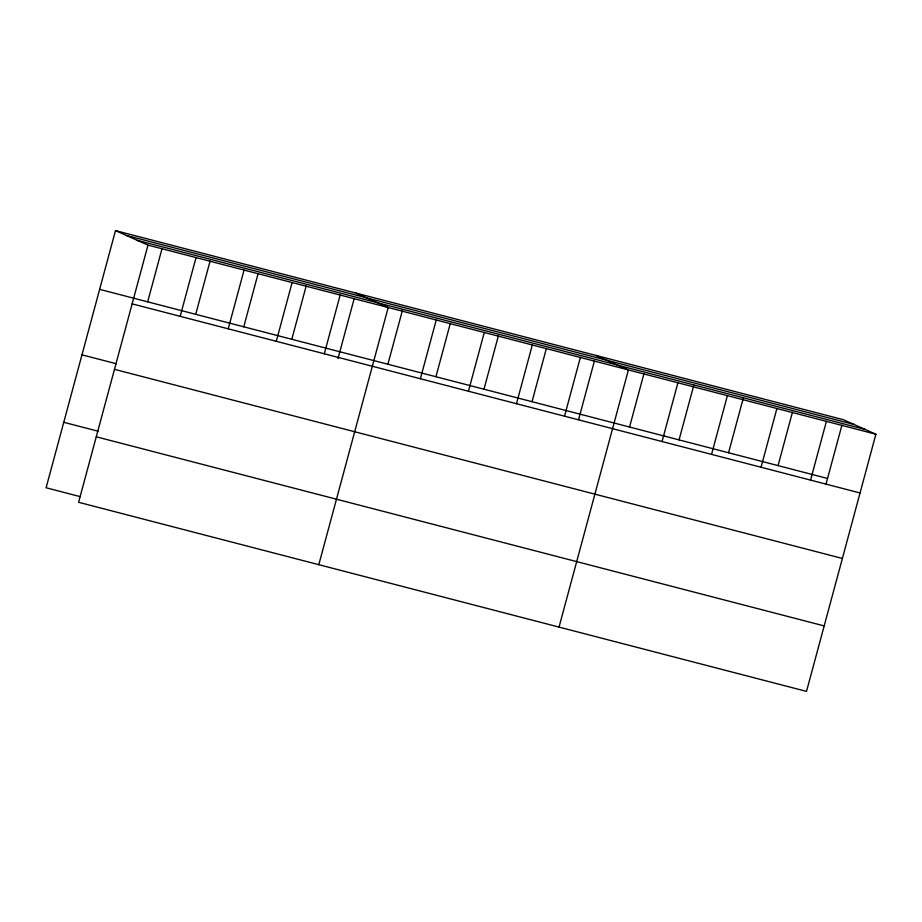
<?xml version="1.0" encoding="UTF-8"?>
<svg xmlns="http://www.w3.org/2000/svg" width="922" height="922" viewBox="0 0 922 922"><rect width="100%" height="100%" fill="white"/><g stroke="black" fill="none" stroke-linecap="round" stroke-linejoin="round"><path stroke-width="1.38" d="M115.492 230.604L147.993 245.114L78.601 502.283L806.508 691.396L875.9 434.227L843.399 419.717L115.492 230.604L46.1 487.773L80.421 496.693M147.681 301.84L162.053 248.548M180.182 316.338L196.029 257.595M195.718 314.321L210.101 261.03M228.218 328.82L244.076 270.077M243.765 326.803L258.137 273.511M276.266 341.301L292.113 282.558M291.801 339.284L306.185 285.993M324.302 353.783L340.16 295.04M338.005 358.577L354.221 298.474M318.805 564.69L388.197 307.522L355.696 293.012M387.897 364.248L402.637 309.596M420.386 378.746L436.244 320.003M435.933 376.729L450.305 323.438M468.434 391.228L484.281 332.485M483.981 389.211L498.353 335.919M516.47 403.709L532.328 344.966M532.017 401.692L546.389 348.401M564.518 416.191L580.364 357.448M578.59 419.625L594.436 360.882M559.02 627.098L628.412 369.929L595.912 355.419M629.553 427.036L643.936 373.744M662.054 441.534L677.912 382.791M679.053 439.886L693.805 385.246M711.553 454.396L727.4 395.642M728.553 452.748L743.305 398.097M761.053 467.258L776.9 408.504M778.053 465.61L792.424 412.33M810.553 480.108L826.4 421.366M826.077 483.923L841.924 425.192M126.21 235.387L854.129 424.512M137.263 240.319L865.17 429.445M147.993 245.114L875.9 434.227M99.634 289.358L827.553 478.472M132.134 303.857L860.053 492.97M81.966 354.832L116.287 363.752M114.466 369.33L842.385 558.455M63.768 422.299L98.078 431.208M96.268 436.798L824.176 625.911"/></g></svg>
